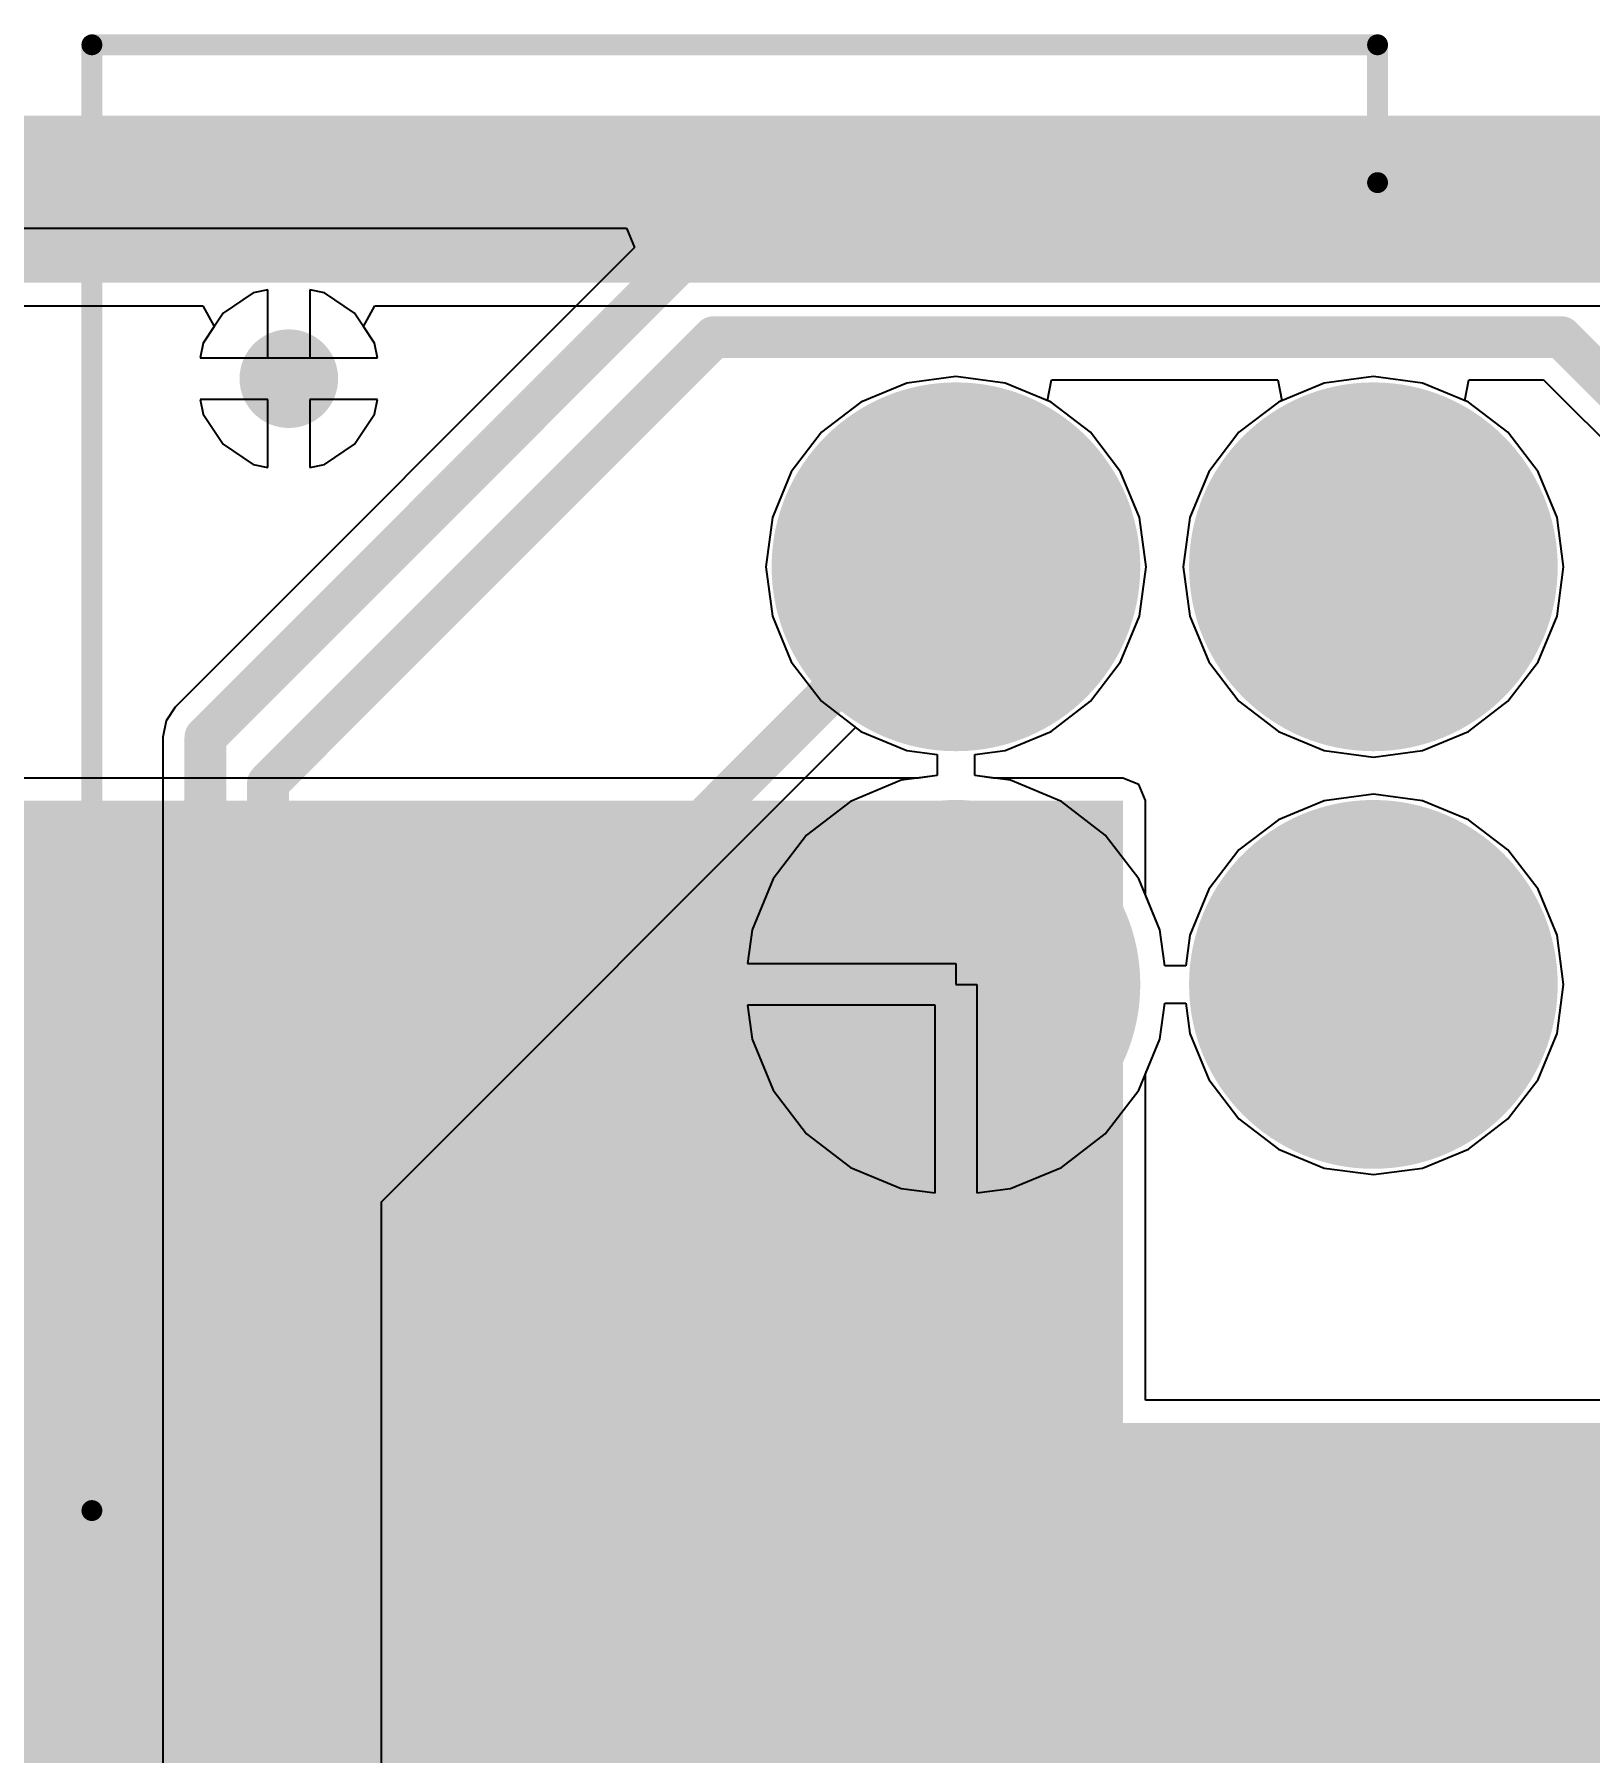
# Model space of a CAD drawing. Header units: millimetres. Extents: x -0.26 to 4.68, y -0.29 to 2.93.
# Drawn here: x 3.297 to 3.6696, y 2.456 to 2.8674 of the extents above; entities that cross this region are included whole.
import ezdxf

# ---------------------------------------------------------------- set-up
doc = ezdxf.new("R2010")
doc.units = ezdxf.units.MM
doc.header["$MEASUREMENT"] = 0
for name, color, linetype in [('BottomLayer', 5, 'Continuous'), ('BottomSolder', 6, 'Continuous'), ('MultiLayer', 9, 'Continuous'), ('PadHoleLayer', 156, 'Continuous'), ('TopLayer', 1, 'Continuous'), ('TopOverlay', 2, 'Continuous'), ('TopSolder', 216, 'Continuous'), ('ViaHoleLayer', 16, 'Continuous')]:
    doc.layers.add(name, color=color, linetype=linetype)
doc.styles.add('Arial', font='arial.ttf', dxfattribs={"height": 0.2})

# ---------------------------------------------------------------- blocks, each defined once
blk = doc.blocks.new('BH254V_10P_104')
at = {"layer": 'BottomLayer'}
h = blk.add_hatch(color=5, dxfattribs=at)
edge = h.paths.add_edge_path()
edge.add_arc((-0.2, 0.05), 0.04016, 0, 360)
h = blk.add_hatch(color=5, dxfattribs=at)
edge = h.paths.add_edge_path()
edge.add_arc((-0.1, 0.05), 0.04016, 0, 360)
h = blk.add_hatch(color=5, dxfattribs=at)
edge = h.paths.add_edge_path()
edge.add_arc((0, 0.05), 0.04016, 0, 360)
h = blk.add_hatch(color=5, dxfattribs=at)
edge = h.paths.add_edge_path()
edge.add_arc((0.1, 0.05), 0.04016, 0, 360)
h = blk.add_hatch(color=5, dxfattribs=at)
edge = h.paths.add_edge_path()
edge.add_arc((0.2, 0.05), 0.04016, 0, 360)
blk.add_hatch(color=5, dxfattribs=at).paths.add_polyline_path([(-0.24016, -0.00984), (-0.15984, -0.00984), (-0.15984, -0.09016), (-0.24016, -0.09016)])
h = blk.add_hatch(color=5, dxfattribs=at)
edge = h.paths.add_edge_path()
edge.add_arc((-0.1, -0.05), 0.04016, 0, 360)
h = blk.add_hatch(color=5, dxfattribs=at)
edge = h.paths.add_edge_path()
edge.add_arc((0, -0.05), 0.04016, 0, 360)
h = blk.add_hatch(color=5, dxfattribs=at)
edge = h.paths.add_edge_path()
edge.add_arc((0.1, -0.05), 0.04016, 0, 360)
h = blk.add_hatch(color=5, dxfattribs=at)
edge = h.paths.add_edge_path()
edge.add_arc((0.2, -0.05), 0.04016, 0, 360)
at = {"layer": 'BottomSolder'}
h = blk.add_hatch(color=6, dxfattribs=at)
edge = h.paths.add_edge_path()
edge.add_arc((-0.2, 0.05), 0.04416, 0, 360)
h = blk.add_hatch(color=6, dxfattribs=at)
edge = h.paths.add_edge_path()
edge.add_arc((-0.1, 0.05), 0.04416, 0, 360)
h = blk.add_hatch(color=6, dxfattribs=at)
edge = h.paths.add_edge_path()
edge.add_arc((0, 0.05), 0.04416, 0, 360)
h = blk.add_hatch(color=6, dxfattribs=at)
edge = h.paths.add_edge_path()
edge.add_arc((0.1, 0.05), 0.04416, 0, 360)
h = blk.add_hatch(color=6, dxfattribs=at)
edge = h.paths.add_edge_path()
edge.add_arc((0.2, 0.05), 0.04416, 0, 360)
blk.add_hatch(color=6, dxfattribs=at).paths.add_polyline_path([(-0.24416, -0.00584), (-0.15584, -0.00584), (-0.15584, -0.09416), (-0.24416, -0.09416)])
h = blk.add_hatch(color=6, dxfattribs=at)
edge = h.paths.add_edge_path()
edge.add_arc((-0.1, -0.05), 0.04416, 0, 360)
h = blk.add_hatch(color=6, dxfattribs=at)
edge = h.paths.add_edge_path()
edge.add_arc((0, -0.05), 0.04416, 0, 360)
h = blk.add_hatch(color=6, dxfattribs=at)
edge = h.paths.add_edge_path()
edge.add_arc((0.1, -0.05), 0.04416, 0, 360)
h = blk.add_hatch(color=6, dxfattribs=at)
edge = h.paths.add_edge_path()
edge.add_arc((0.2, -0.05), 0.04416, 0, 360)
at = {"layer": 'MultiLayer'}
h = blk.add_hatch(color=9, dxfattribs=at)
edge = h.paths.add_edge_path()
edge.add_arc((-0.2, 0.05), 0.04016, 0, 360)
h = blk.add_hatch(color=9, dxfattribs=at)
edge = h.paths.add_edge_path()
edge.add_arc((-0.1, 0.05), 0.04016, 0, 360)
h = blk.add_hatch(color=9, dxfattribs=at)
edge = h.paths.add_edge_path()
edge.add_arc((0, 0.05), 0.04016, 0, 360)
h = blk.add_hatch(color=9, dxfattribs=at)
edge = h.paths.add_edge_path()
edge.add_arc((0.1, 0.05), 0.04016, 0, 360)
h = blk.add_hatch(color=9, dxfattribs=at)
edge = h.paths.add_edge_path()
edge.add_arc((0.2, 0.05), 0.04016, 0, 360)
blk.add_hatch(color=9, dxfattribs=at).paths.add_polyline_path([(-0.24016, -0.00984), (-0.15984, -0.00984), (-0.15984, -0.09016), (-0.24016, -0.09016)])
h = blk.add_hatch(color=9, dxfattribs=at)
edge = h.paths.add_edge_path()
edge.add_arc((-0.1, -0.05), 0.04016, 0, 360)
h = blk.add_hatch(color=9, dxfattribs=at)
edge = h.paths.add_edge_path()
edge.add_arc((0, -0.05), 0.04016, 0, 360)
h = blk.add_hatch(color=9, dxfattribs=at)
edge = h.paths.add_edge_path()
edge.add_arc((0.1, -0.05), 0.04016, 0, 360)
h = blk.add_hatch(color=9, dxfattribs=at)
edge = h.paths.add_edge_path()
edge.add_arc((0.2, -0.05), 0.04016, 0, 360)
at = {"layer": 'PadHoleLayer'}
h = blk.add_hatch(color=156, dxfattribs=at)
edge = h.paths.add_edge_path()
edge.add_arc((-0.2, 0.05), 0.02008, 0, 360)
h = blk.add_hatch(color=156, dxfattribs=at)
edge = h.paths.add_edge_path()
edge.add_arc((-0.1, 0.05), 0.02008, 0, 360)
h = blk.add_hatch(color=156, dxfattribs=at)
edge = h.paths.add_edge_path()
edge.add_arc((0, 0.05), 0.02008, 0, 360)
h = blk.add_hatch(color=156, dxfattribs=at)
edge = h.paths.add_edge_path()
edge.add_arc((0.1, 0.05), 0.02008, 0, 360)
h = blk.add_hatch(color=156, dxfattribs=at)
edge = h.paths.add_edge_path()
edge.add_arc((0.2, 0.05), 0.02008, 0, 360)
h = blk.add_hatch(color=156, dxfattribs=at)
edge = h.paths.add_edge_path()
edge.add_arc((-0.2, -0.05), 0.02008, 0, 360)
h = blk.add_hatch(color=156, dxfattribs=at)
edge = h.paths.add_edge_path()
edge.add_arc((-0.1, -0.05), 0.02008, 0, 360)
h = blk.add_hatch(color=156, dxfattribs=at)
edge = h.paths.add_edge_path()
edge.add_arc((0, -0.05), 0.02008, 0, 360)
h = blk.add_hatch(color=156, dxfattribs=at)
edge = h.paths.add_edge_path()
edge.add_arc((0.1, -0.05), 0.02008, 0, 360)
h = blk.add_hatch(color=156, dxfattribs=at)
edge = h.paths.add_edge_path()
edge.add_arc((0.2, -0.05), 0.02008, 0, 360)
at = {"layer": 'TopLayer'}
h = blk.add_hatch(color=1, dxfattribs=at)
edge = h.paths.add_edge_path()
edge.add_arc((-0.2, 0.05), 0.04016, 0, 360)
h = blk.add_hatch(color=1, dxfattribs=at)
edge = h.paths.add_edge_path()
edge.add_arc((-0.1, 0.05), 0.04016, 0, 360)
h = blk.add_hatch(color=1, dxfattribs=at)
edge = h.paths.add_edge_path()
edge.add_arc((0, 0.05), 0.04016, 0, 360)
h = blk.add_hatch(color=1, dxfattribs=at)
edge = h.paths.add_edge_path()
edge.add_arc((0.1, 0.05), 0.04016, 0, 360)
h = blk.add_hatch(color=1, dxfattribs=at)
edge = h.paths.add_edge_path()
edge.add_arc((0.2, 0.05), 0.04016, 0, 360)
blk.add_hatch(color=1, dxfattribs=at).paths.add_polyline_path([(-0.24016, -0.00984), (-0.15984, -0.00984), (-0.15984, -0.09016), (-0.24016, -0.09016)])
h = blk.add_hatch(color=1, dxfattribs=at)
edge = h.paths.add_edge_path()
edge.add_arc((-0.1, -0.05), 0.04016, 0, 360)
h = blk.add_hatch(color=1, dxfattribs=at)
edge = h.paths.add_edge_path()
edge.add_arc((0, -0.05), 0.04016, 0, 360)
h = blk.add_hatch(color=1, dxfattribs=at)
edge = h.paths.add_edge_path()
edge.add_arc((0.1, -0.05), 0.04016, 0, 360)
h = blk.add_hatch(color=1, dxfattribs=at)
edge = h.paths.add_edge_path()
edge.add_arc((0.2, -0.05), 0.04016, 0, 360)
at = {"layer": 'TopOverlay'}
blk.add_hatch(color=2, dxfattribs=at).paths.add_polyline_path([(-0.1935, -0.102), (-0.205, -0.102), (-0.205, -0.1095), (-0.1935, -0.1095)])
at = {"layer": 'TopSolder'}
h = blk.add_hatch(color=216, dxfattribs=at)
edge = h.paths.add_edge_path()
edge.add_arc((-0.2, 0.05), 0.04416, 0, 360)
h = blk.add_hatch(color=216, dxfattribs=at)
edge = h.paths.add_edge_path()
edge.add_arc((-0.1, 0.05), 0.04416, 0, 360)
h = blk.add_hatch(color=216, dxfattribs=at)
edge = h.paths.add_edge_path()
edge.add_arc((0, 0.05), 0.04416, 0, 360)
h = blk.add_hatch(color=216, dxfattribs=at)
edge = h.paths.add_edge_path()
edge.add_arc((0.1, 0.05), 0.04416, 0, 360)
h = blk.add_hatch(color=216, dxfattribs=at)
edge = h.paths.add_edge_path()
edge.add_arc((0.2, 0.05), 0.04416, 0, 360)
blk.add_hatch(color=216, dxfattribs=at).paths.add_polyline_path([(-0.24416, -0.00584), (-0.15584, -0.00584), (-0.15584, -0.09416), (-0.24416, -0.09416)])
h = blk.add_hatch(color=216, dxfattribs=at)
edge = h.paths.add_edge_path()
edge.add_arc((-0.1, -0.05), 0.04416, 0, 360)
h = blk.add_hatch(color=216, dxfattribs=at)
edge = h.paths.add_edge_path()
edge.add_arc((0, -0.05), 0.04416, 0, 360)
h = blk.add_hatch(color=216, dxfattribs=at)
edge = h.paths.add_edge_path()
edge.add_arc((0.1, -0.05), 0.04416, 0, 360)
h = blk.add_hatch(color=216, dxfattribs=at)
edge = h.paths.add_edge_path()
edge.add_arc((0.2, -0.05), 0.04416, 0, 360)
at = {"layer": 'TopOverlay', "const_width": 0.005}
for points in [[(-0.408, 0.176), (-0.408, -0.175)], [(0.407, 0.176), (-0.408, 0.176)], [(0.407, 0.176), (0.407, -0.175)], [(-0.199, -0.099), (-0.21, -0.11)], [(-0.188, -0.11), (-0.199, -0.099)], [(-0.188, -0.11), (-0.21, -0.11)], [(-0.1, -0.142), (-0.1, -0.175)], [(0.099, -0.142), (-0.1, -0.142)], [(0.099, -0.142), (0.099, -0.175)], [(-0.1, -0.175), (-0.408, -0.175)], [(0.407, -0.175), (0.099, -0.175)]]:
    blk.add_lwpolyline(points, dxfattribs=at)
at = {"layer": 'TopOverlay', "const_width": 0.0025}
for points in [[(-0.40925, 0.176, 1), (-0.40675, 0.176, 1)], [(-0.40925, 0.176, 1), (-0.40675, 0.176, 1)], [(0.40575, 0.176, 1), (0.40825, 0.176, 1)], [(0.40575, 0.176, 1), (0.40825, 0.176, 1)], [(-0.20025, -0.099, 1), (-0.19775, -0.099, 1)], [(-0.20025, -0.099, 1), (-0.19775, -0.099, 1)], [(-0.21125, -0.11, 1), (-0.20875, -0.11, 1)], [(-0.21125, -0.11, 1), (-0.20875, -0.11, 1)], [(-0.18925, -0.11, 1), (-0.18675, -0.11, 1)], [(-0.18925, -0.11, 1), (-0.18675, -0.11, 1)], [(-0.10125, -0.142, 1), (-0.09875, -0.142, 1)], [(-0.10125, -0.142, 1), (-0.09875, -0.142, 1)], [(0.09775, -0.142, 1), (0.10025, -0.142, 1)], [(0.09775, -0.142, 1), (0.10025, -0.142, 1)], [(-0.40925, -0.175, 1), (-0.40675, -0.175, 1)], [(-0.40925, -0.175, 1), (-0.40675, -0.175, 1)], [(-0.10125, -0.175, 1), (-0.09875, -0.175, 1)], [(-0.10125, -0.175, 1), (-0.09875, -0.175, 1)], [(0.09775, -0.175, 1), (0.10025, -0.175, 1)], [(0.09775, -0.175, 1), (0.10025, -0.175, 1)], [(0.40575, -0.175, 1), (0.40825, -0.175, 1)], [(0.40575, -0.175, 1), (0.40825, -0.175, 1)]]:
    blk.add_lwpolyline(points, format="xyb", close=True, dxfattribs=at)

msp = doc.modelspace()

# ---------------------------------------------------------------- hatches: boundary and pattern name
at = {"layer": 'BottomLayer'}
h = msp.add_hatch(color=5, dxfattribs=at)
edge = h.paths.add_edge_path()
edge.add_arc((3.358, 2.785), 0.01181, 0, 360)
at = {"layer": 'BottomSolder'}
h = msp.add_hatch(color=6, dxfattribs=at)
edge = h.paths.add_edge_path()
edge.add_arc((3.358, 2.785), 0.00591, 0, 360)
at = {"layer": 'TopLayer'}
h = msp.add_hatch(color=1, dxfattribs=at)
edge = h.paths.add_edge_path()
edge.add_arc((3.358, 2.785), 0.01181, 0, 360)
for points in [[(3, 2.161), (3.55782, 2.161), (3.55782, 2.68395), (3, 2.68395)], [(3.45482, 2.16152), (3.78582, 2.16152), (3.78582, 2.53495), (3.45482, 2.53495)]]:
    msp.add_hatch(color=1, dxfattribs=at).paths.add_polyline_path(points)
at = {"layer": 'TopSolder'}
h = msp.add_hatch(color=216, dxfattribs=at)
edge = h.paths.add_edge_path()
edge.add_arc((3.358, 2.785), 0.00591, 0, 360)
at = {"layer": 'ViaHoleLayer'}
h = msp.add_hatch(color=16, dxfattribs=at)
edge = h.paths.add_edge_path()
edge.add_arc((3.358, 2.785), 0.00591, 0, 360)

# ---------------------------------------------------------------- linework, layer by layer
at = {"layer": 'BottomLayer'}
for p, q in [((2.82723, 2.821), (3.43892, 2.821)), ((3.43892, 2.821), (3.44084, 2.81638)), ((3.44084, 2.81638), (3.33079, 2.70634)), ((3.353, 2.80624), (3.34949, 2.80555)), ((3.353, 2.79), (3.353, 2.80624)), ((3.36651, 2.80555), (3.363, 2.80624)), ((3.363, 2.80624), (3.363, 2.79)), ((3.34949, 2.80555), (3.34228, 2.80072)), ((3.37372, 2.80072), (3.36651, 2.80555)), ((3.34228, 2.80072), (3.33745, 2.79351)), ((3.37855, 2.79351), (3.37372, 2.80072)), ((3.33745, 2.79351), (3.33676, 2.79)), ((3.33676, 2.79), (3.353, 2.79)), ((3.363, 2.79), (3.37924, 2.79)), ((3.37924, 2.79), (3.37855, 2.79351)), ((3.53973, 2.77975), (3.54072, 2.78475)), ((3.54072, 2.78475), (3.59492, 2.78475)), ((3.59492, 2.78475), (3.59592, 2.77975)), ((3.63973, 2.77975), (3.64072, 2.78475)), ((3.64072, 2.78475), (3.6586, 2.78475)), ((3.6586, 2.78475), (3.67936, 2.764)), ((3.353, 2.78), (3.33676, 2.78)), ((3.33676, 2.78), (3.33745, 2.77649)), ((3.353, 2.76376), (3.353, 2.78)), ((3.37924, 2.78), (3.363, 2.78)), ((3.363, 2.78), (3.363, 2.76376)), ((3.37855, 2.77649), (3.37924, 2.78)), ((3.5406, 2.77939), (3.53973, 2.77975)), ((3.55003, 2.77216), (3.5406, 2.77939)), ((3.59505, 2.77939), (3.58562, 2.77216)), ((3.59592, 2.77975), (3.59505, 2.77939)), ((3.6406, 2.77939), (3.63973, 2.77975)), ((3.65003, 2.77216), (3.6406, 2.77939)), ((3.33745, 2.77649), (3.34228, 2.76928)), ((3.37372, 2.76928), (3.37855, 2.77649)), ((3.34228, 2.76928), (3.34949, 2.76445)), ((3.36651, 2.76445), (3.37372, 2.76928)), ((3.55727, 2.76272), (3.55003, 2.77216)), ((3.58562, 2.77216), (3.57838, 2.76272)), ((3.65727, 2.76272), (3.65003, 2.77216)), ((3.34949, 2.76445), (3.353, 2.76376)), ((3.363, 2.76376), (3.36651, 2.76445)), ((3.56182, 2.75174), (3.55727, 2.76272)), ((3.57838, 2.76272), (3.57383, 2.75174)), ((3.66182, 2.75174), (3.65727, 2.76272)), ((3.56337, 2.73995), (3.56182, 2.75174)), ((3.57383, 2.75174), (3.57228, 2.73995)), ((3.66337, 2.73995), (3.66182, 2.75174)), ((3.56182, 2.72816), (3.56337, 2.73995)), ((3.57228, 2.73995), (3.57383, 2.72816)), ((3.66182, 2.72816), (3.66337, 2.73995)), ((3.55727, 2.71718), (3.56182, 2.72816)), ((3.57383, 2.72816), (3.57838, 2.71718)), ((3.65727, 2.71718), (3.66182, 2.72816)), ((3.55003, 2.70774), (3.55727, 2.71718)), ((3.57838, 2.71718), (3.58562, 2.70774)), ((3.65003, 2.70774), (3.65727, 2.71718)), ((3.5406, 2.7005), (3.55003, 2.70774)), ((3.58562, 2.70774), (3.59505, 2.7005)), ((3.6406, 2.7005), (3.65003, 2.70774)), ((3.33079, 2.70634), (3.32858, 2.70303)), ((3.32858, 2.70303), (3.3278, 2.69913)), ((3.3802, 2.5879), (3.49377, 2.70148)), ((3.49377, 2.70148), (3.49505, 2.7005)), ((3.49505, 2.7005), (3.50603, 2.69595)), ((3.52961, 2.69595), (3.5406, 2.7005)), ((3.59505, 2.7005), (3.60603, 2.69595)), ((3.62961, 2.69595), (3.6406, 2.7005)), ((3.3278, 2.69913), (3.3278, 1.87612)), ((3.50603, 2.69595), (3.51334, 2.69499)), ((3.52231, 2.69499), (3.52961, 2.69595)), ((3.60603, 2.69595), (3.61782, 2.6944)), ((3.61782, 2.6944), (3.62961, 2.69595)), ((3.51334, 2.69499), (3.51334, 2.68995)), ((3.52231, 2.68995), (3.52231, 2.69499)), ((3.50473, 2.68882), (3.49253, 2.68376)), ((3.51334, 2.68995), (3.50473, 2.68882)), ((3.53092, 2.68882), (3.52231, 2.68995)), ((3.54312, 2.68376), (3.53092, 2.68882)), ((3.49253, 2.68376), (3.48205, 2.67572)), ((3.5536, 2.67572), (3.54312, 2.68376)), ((3.60603, 2.68394), (3.59505, 2.67939)), ((3.61782, 2.6855), (3.60603, 2.68394)), ((3.62961, 2.68394), (3.61782, 2.6855)), ((3.6406, 2.67939), (3.62961, 2.68394)), ((3.59505, 2.67939), (3.58562, 2.67216)), ((3.65003, 2.67216), (3.6406, 2.67939)), ((3.48205, 2.67572), (3.47401, 2.66524)), ((3.56164, 2.66524), (3.5536, 2.67572)), ((3.58562, 2.67216), (3.57838, 2.66272)), ((3.65727, 2.66272), (3.65003, 2.67216)), ((3.47401, 2.66524), (3.46896, 2.65304)), ((3.56669, 2.65304), (3.56164, 2.66524)), ((3.57838, 2.66272), (3.57383, 2.65174)), ((3.66182, 2.65174), (3.65727, 2.66272)), ((3.46896, 2.65304), (3.46789, 2.64495)), ((3.56782, 2.64443), (3.56669, 2.65304)), ((3.57383, 2.65174), (3.57287, 2.64443)), ((3.66337, 2.63995), (3.66182, 2.65174)), ((3.46789, 2.64495), (3.51782, 2.64495)), ((3.51782, 2.64495), (3.51782, 2.63995)), ((3.57287, 2.64443), (3.56782, 2.64443)), ((3.51782, 2.63995), (3.52282, 2.63995)), ((3.52282, 2.63995), (3.52282, 2.59002)), ((3.66182, 2.62816), (3.66337, 2.63995)), ((3.51282, 2.63495), (3.46789, 2.63495)), ((3.46789, 2.63495), (3.46896, 2.62685)), ((3.51282, 2.59002), (3.51282, 2.63495)), ((3.56669, 2.62685), (3.56782, 2.63546)), ((3.56782, 2.63546), (3.57287, 2.63546)), ((3.57287, 2.63546), (3.57383, 2.62816)), ((3.46896, 2.62685), (3.47401, 2.61465)), ((3.56164, 2.61465), (3.56669, 2.62685)), ((3.57383, 2.62816), (3.57838, 2.61718)), ((3.65727, 2.61718), (3.66182, 2.62816)), ((3.57838, 2.61718), (3.58562, 2.60774)), ((3.65003, 2.60774), (3.65727, 2.61718)), ((3.47401, 2.61465), (3.48205, 2.60418)), ((3.5536, 2.60418), (3.56164, 2.61465)), ((3.58562, 2.60774), (3.59505, 2.6005)), ((3.6406, 2.6005), (3.65003, 2.60774)), ((3.48205, 2.60418), (3.49253, 2.59614)), ((3.54312, 2.59614), (3.5536, 2.60418)), ((3.59505, 2.6005), (3.60603, 2.59595)), ((3.62961, 2.59595), (3.6406, 2.6005)), ((3.49253, 2.59614), (3.50473, 2.59108)), ((3.53092, 2.59108), (3.54312, 2.59614)), ((3.60603, 2.59595), (3.61782, 2.5944)), ((3.61782, 2.5944), (3.62961, 2.59595)), ((3.50473, 2.59108), (3.51282, 2.59002)), ((3.52282, 2.59002), (3.53092, 2.59108)), ((3.3802, 2.35129), (3.3802, 2.5879))]:
    msp.add_line(p, q, dxfattribs=at)
at = {"layer": 'BottomLayer', "const_width": 0.01}
for points in [[(3.338, 2.69913), (3.45482, 2.81595)], [(3.45482, 2.81595), (3.74182, 2.81595)], [(3.353, 2.68813), (3.45982, 2.79495)], [(3.45982, 2.79495), (3.66282, 2.79495)], [(3.66282, 2.79495), (3.71782, 2.73995)], [(3.37, 2.59213), (3.51782, 2.73995)], [(3.338, 1.30713), (3.338, 2.69913)], [(3.353, 1.29713), (3.353, 2.68813)], [(3.37, 1.29252), (3.37, 2.59213)]]:
    msp.add_lwpolyline(points, dxfattribs=at)
at = {"layer": 'BottomLayer', "const_width": 0.005}
for points in [[(3.45232, 2.81595, 1), (3.45732, 2.81595, 1)], [(3.45232, 2.81595, 1), (3.45732, 2.81595, 1)], [(3.45732, 2.79495, 1), (3.46232, 2.79495, 1)], [(3.45732, 2.79495, 1), (3.46232, 2.79495, 1)], [(3.66032, 2.79495, 1), (3.66532, 2.79495, 1)], [(3.66032, 2.79495, 1), (3.66532, 2.79495, 1)], [(3.51532, 2.73995, 1), (3.52032, 2.73995, 1)], [(3.3355, 2.69913, 1), (3.3405, 2.69913, 1)], [(3.3355, 2.69913, 1), (3.3405, 2.69913, 1)], [(3.3505, 2.68813, 1), (3.3555, 2.68813, 1)], [(3.3505, 2.68813, 1), (3.3555, 2.68813, 1)], [(3.3675, 2.59213, 1), (3.3725, 2.59213, 1)], [(3.3675, 2.59213, 1), (3.3725, 2.59213, 1)]]:
    msp.add_lwpolyline(points, format="xyb", close=True, dxfattribs=at)
at = {"layer": 'TopLayer'}
for p, q in [((3.26158, 2.80246), (3.33742, 2.80246)), ((3.33742, 2.80246), (3.34009, 2.79746)), ((3.37591, 2.79746), (3.37858, 2.80246)), ((3.37858, 2.80246), (3.98849, 2.80246)), ((3.34009, 2.79746), (3.33745, 2.79351)), ((3.37855, 2.79351), (3.37591, 2.79746)), ((3.33745, 2.79351), (3.33676, 2.79)), ((3.33676, 2.79), (3.37924, 2.79)), ((3.37924, 2.79), (3.37855, 2.79351)), ((3.50603, 2.78394), (3.49505, 2.77939)), ((3.51782, 2.7855), (3.50603, 2.78394)), ((3.52961, 2.78394), (3.51782, 2.7855)), ((3.5406, 2.77939), (3.52961, 2.78394)), ((3.60603, 2.78394), (3.59505, 2.77939)), ((3.61782, 2.7855), (3.60603, 2.78394)), ((3.62961, 2.78394), (3.61782, 2.7855)), ((3.6406, 2.77939), (3.62961, 2.78394)), ((3.353, 2.78), (3.33676, 2.78)), ((3.33676, 2.78), (3.33745, 2.77649)), ((3.353, 2.76376), (3.353, 2.78)), ((3.37924, 2.78), (3.363, 2.78)), ((3.363, 2.78), (3.363, 2.76376)), ((3.37855, 2.77649), (3.37924, 2.78)), ((3.49505, 2.77939), (3.48562, 2.77216)), ((3.55003, 2.77216), (3.5406, 2.77939)), ((3.59505, 2.77939), (3.58562, 2.77216)), ((3.65003, 2.77216), (3.6406, 2.77939)), ((3.33745, 2.77649), (3.34228, 2.76928)), ((3.37372, 2.76928), (3.37855, 2.77649)), ((3.34228, 2.76928), (3.34949, 2.76445)), ((3.36651, 2.76445), (3.37372, 2.76928)), ((3.48562, 2.77216), (3.47838, 2.76272)), ((3.55727, 2.76272), (3.55003, 2.77216)), ((3.58562, 2.77216), (3.57838, 2.76272)), ((3.65727, 2.76272), (3.65003, 2.77216)), ((3.34949, 2.76445), (3.353, 2.76376)), ((3.363, 2.76376), (3.36651, 2.76445)), ((3.47838, 2.76272), (3.47383, 2.75174)), ((3.56182, 2.75174), (3.55727, 2.76272)), ((3.57838, 2.76272), (3.57383, 2.75174)), ((3.66182, 2.75174), (3.65727, 2.76272)), ((3.47383, 2.75174), (3.47228, 2.73995)), ((3.56337, 2.73995), (3.56182, 2.75174)), ((3.57383, 2.75174), (3.57228, 2.73995)), ((3.66337, 2.73995), (3.66182, 2.75174)), ((3.47228, 2.73995), (3.47383, 2.72816)), ((3.56182, 2.72816), (3.56337, 2.73995)), ((3.57228, 2.73995), (3.57383, 2.72816)), ((3.66182, 2.72816), (3.66337, 2.73995)), ((3.47383, 2.72816), (3.47838, 2.71718)), ((3.55727, 2.71718), (3.56182, 2.72816)), ((3.57383, 2.72816), (3.57838, 2.71718)), ((3.65727, 2.71718), (3.66182, 2.72816)), ((3.47838, 2.71718), (3.48562, 2.70774)), ((3.55003, 2.70774), (3.55727, 2.71718)), ((3.57838, 2.71718), (3.58562, 2.70774)), ((3.65003, 2.70774), (3.65727, 2.71718)), ((3.48562, 2.70774), (3.49505, 2.7005)), ((3.5406, 2.7005), (3.55003, 2.70774)), ((3.58562, 2.70774), (3.59505, 2.7005)), ((3.6406, 2.7005), (3.65003, 2.70774)), ((3.49505, 2.7005), (3.50603, 2.69595)), ((3.52961, 2.69595), (3.5406, 2.7005)), ((3.59505, 2.7005), (3.60603, 2.69595)), ((3.62961, 2.69595), (3.6406, 2.7005)), ((3.50603, 2.69595), (3.51334, 2.69499)), ((3.52231, 2.69499), (3.52961, 2.69595)), ((3.60603, 2.69595), (3.61782, 2.6944)), ((3.61782, 2.6944), (3.62961, 2.69595)), ((3.51334, 2.69499), (3.51334, 2.68995)), ((3.52231, 2.68995), (3.52231, 2.69499)), ((3.50887, 2.68936), (3.26261, 2.68936)), ((3.51334, 2.68995), (3.50887, 2.68936)), ((3.52677, 2.68936), (3.52231, 2.68995)), ((3.55782, 2.68936), (3.52677, 2.68936)), ((3.56165, 2.68778), (3.55782, 2.68936)), ((3.56323, 2.68395), (3.56165, 2.68778)), ((3.56323, 2.66138), (3.56323, 2.68395)), ((3.60603, 2.68394), (3.59505, 2.67939)), ((3.61782, 2.6855), (3.60603, 2.68394)), ((3.62961, 2.68394), (3.61782, 2.6855)), ((3.6406, 2.67939), (3.62961, 2.68394)), ((3.59505, 2.67939), (3.58562, 2.67216)), ((3.65003, 2.67216), (3.6406, 2.67939)), ((3.58562, 2.67216), (3.57838, 2.66272)), ((3.65727, 2.66272), (3.65003, 2.67216)), ((3.57838, 2.66272), (3.57383, 2.65174)), ((3.66182, 2.65174), (3.65727, 2.66272)), ((3.56669, 2.65304), (3.56323, 2.66138)), ((3.56782, 2.64443), (3.56669, 2.65304)), ((3.57383, 2.65174), (3.57287, 2.64443)), ((3.66337, 2.63995), (3.66182, 2.65174)), ((3.57287, 2.64443), (3.56782, 2.64443)), ((3.66182, 2.62816), (3.66337, 2.63995)), ((3.56669, 2.62685), (3.56782, 2.63546)), ((3.56782, 2.63546), (3.57287, 2.63546)), ((3.57287, 2.63546), (3.57383, 2.62816)), ((3.56323, 2.61851), (3.56669, 2.62685)), ((3.57383, 2.62816), (3.57838, 2.61718)), ((3.65727, 2.61718), (3.66182, 2.62816)), ((3.56323, 2.54036), (3.56323, 2.61851)), ((3.57838, 2.61718), (3.58562, 2.60774)), ((3.65003, 2.60774), (3.65727, 2.61718)), ((3.58562, 2.60774), (3.59505, 2.6005)), ((3.6406, 2.6005), (3.65003, 2.60774)), ((3.59505, 2.6005), (3.60603, 2.59595)), ((3.62961, 2.59595), (3.6406, 2.6005)), ((3.60603, 2.59595), (3.61782, 2.5944)), ((3.61782, 2.5944), (3.62961, 2.59595)), ((3.74762, 2.54036), (3.56323, 2.54036))]:
    msp.add_line(p, q, dxfattribs=at)
at = {"layer": 'TopLayer', "const_width": 0.04}
msp.add_lwpolyline([(3.17982, 2.82795), (3.99905, 2.82795)], dxfattribs=at)

# ---------------------------------------------------------------- block references
at = {"rotation": 180}
msp.add_blockref('BH254V_10P_104', (3.71782, 2.68995), dxfattribs=at)

# ---------------------------------------------------------------- texts
at = {"layer": 'TopOverlay', "style": 'Arial'}
msp.add_text('JTAG', height=0.06, dxfattribs=at).set_placement((3.30982, 2.46265))

doc.saveas('drawing.dxf')
